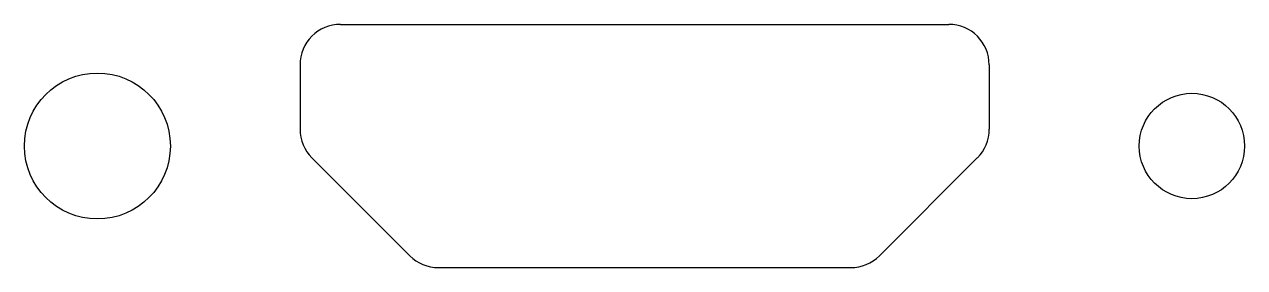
# Model space of a CAD drawing. Header units: millimetres. Extents: x -15.3 to 14.8, y -3 to 3.
import ezdxf

# ---------------------------------------------------------------- set-up
doc = ezdxf.new("R2010")
doc.units = ezdxf.units.MM
doc.layers.get('0').update_dxf_attribs({"lineweight": 25, "true_color": 0xffffff})

msp = doc.modelspace()

# ---------------------------------------------------------------- linework, layer by layer
for p, q in [((-7.5, 3), (7.5, 3)), ((-8.5, 2), (-8.5, 0.414)), ((8.5, 2), (8.5, 0.414)), ((-5.793, -2.707), (-8.207, -0.293)), ((8.207, -0.293), (5.793, -2.707)), ((-5.086, -3), (5.086, -3))]:
    msp.add_line(p, q)
for centre, radius in [((-13.5, 0), 1.8), ((13.5, 0), 1.3)]:
    msp.add_circle(centre, radius)
for centre, start, end in [((-7.5, 2), 90, 180), ((7.5, 2), 0, 90), ((-7.5, 0.414), 180, 225), ((7.5, 0.414), 315, 0), ((-5.086, -2), 225, 270), ((5.086, -2), 270, 315)]:
    msp.add_arc(centre, 1, start, end)

doc.saveas('drawing.dxf')
